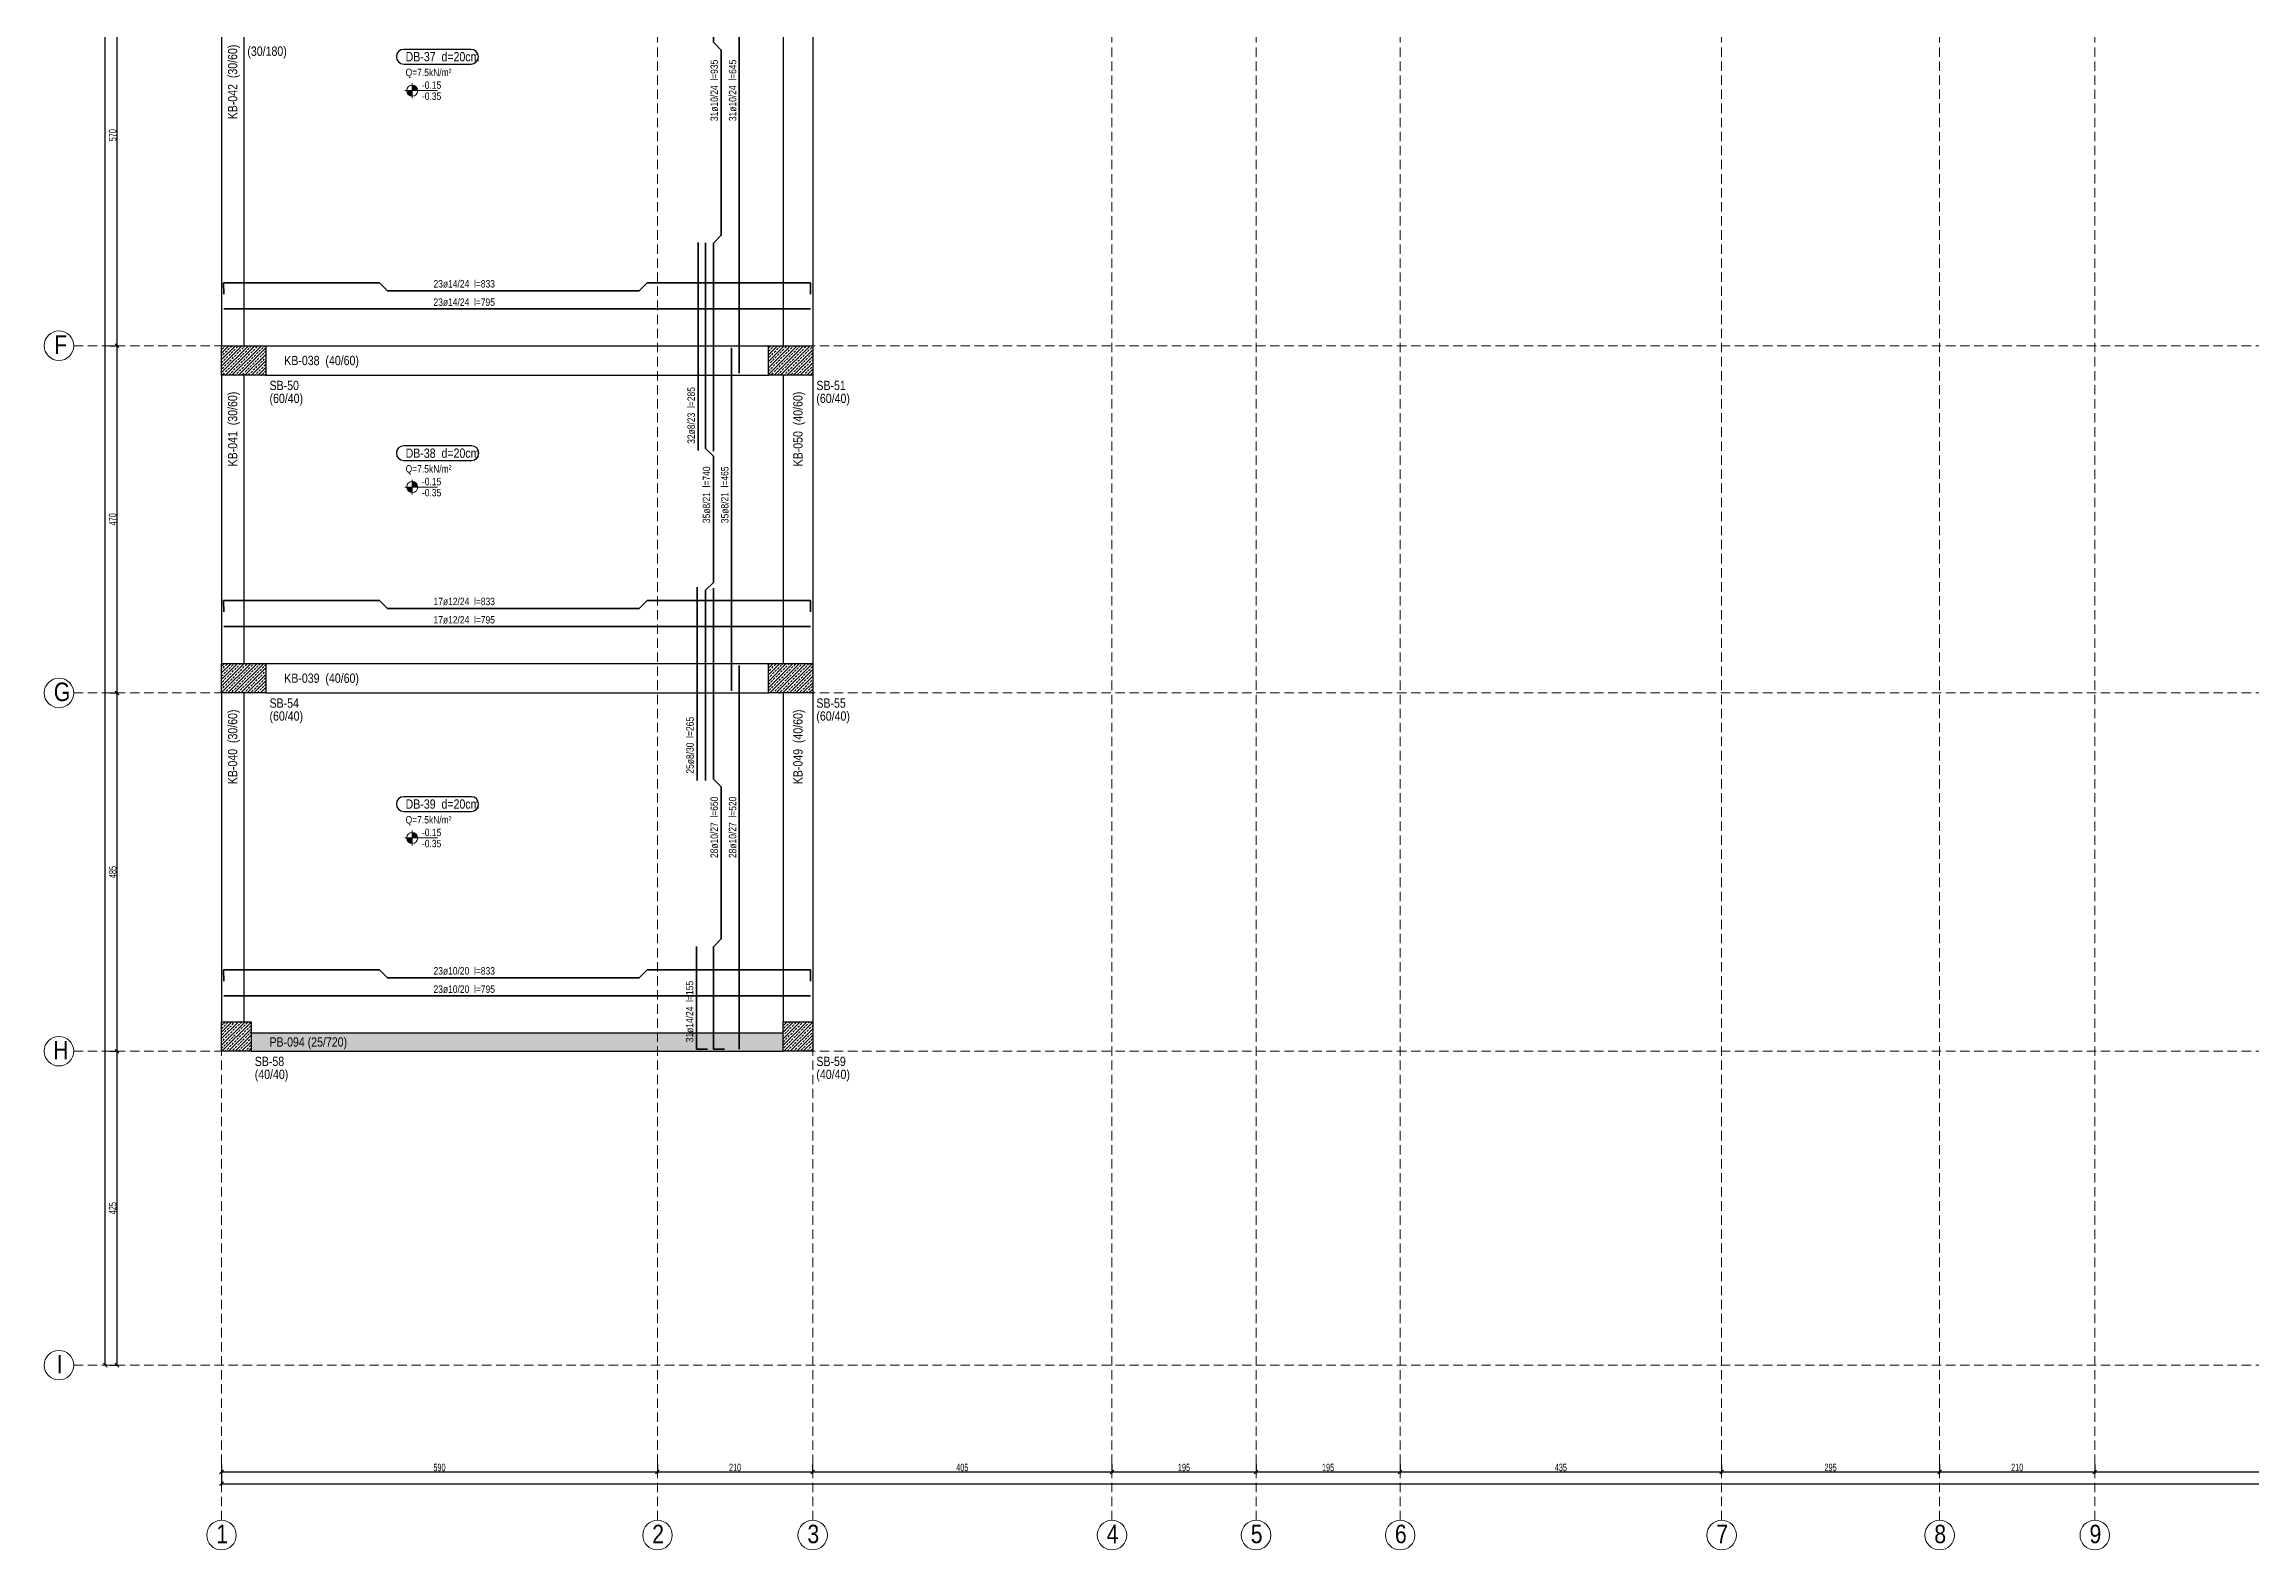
# Model space of a CAD drawing. Header units: millimetres. Extents: x 2430 to 9106, y 615 to 6139.
# Drawn here: x 2739 to 5726, y 620 to 2658 of the extents above; entities that cross this region are included whole.
import ezdxf

# ---------------------------------------------------------------- set-up
doc = ezdxf.new("R2010")
doc.units = ezdxf.units.MM
doc.linetypes.add('DASHED', pattern=[19.05, 12.7, -6.35])
for name, color, linetype, lineweight in [('AKS BALONU (BEYKENT)', 7, 'Continuous', 20), ('AKS CIZGISI (BEYKENT)', 252, 'DASHED', 20), ('AKS NO (BEYKENT)', 3, 'Continuous', 20), ('AKS OLCU (BEYKENT)', 200, 'Continuous', 20), ('DONATI (BEYKENT)', 4, 'Continuous', 35), ('DONATI YAZISI (BEYKENT)', 3, 'Continuous', 20), ('DOSEME ISMI (BEYKENT)', 9, 'Continuous', 20), ('DOSEME PAFTA (BEYKENT)', 3, 'Continuous', 20), ('KIRIS (BEYKENT)', 2, 'Continuous', 30), ('KIRIS ISMI (BEYKENT)', 40, 'Continuous', 20), ('KOLON (BEYKENT)', 3, 'Continuous', 30), ('KOLON ISMI (BEYKENT)', 91, 'Continuous', 20), ('KOT CIZGI (BEYKENT)', 120, 'Continuous', 20), ('KOT YAZI (BEYKENT)', 7, 'Continuous', 20), ('PERDE (BEYKENT)', 6, 'Continuous', 30), ('PERDE ISMI (BEYKENT)', 240, 'Continuous', 20), ('TARAMA (BEYKENT)', 252, 'Continuous', 25), ('YAZI (BEYKENT)', 140, 'Continuous', 20)]:
    doc.layers.add(name, color=color, linetype=linetype, lineweight=lineweight)
doc.styles.add('DONATI YAZISI (BEYKENT)', font='')
doc.styles.add('DSMOLC-50', font='bahnschrift light condensed', dxfattribs={"width": 0.75, "height": 10})
doc.styles.add('KOT (BEYKENT)', font='')
doc.styles.add('stastyle', font='RomanSTA.ttf')
doc.styles.add('YAZI (BEYKENT)', font='')
doc.styles.get('DONATI YAZISI (BEYKENT)').set_extended_font_data('Bahnschrift Light Condensed')
doc.styles.get('KOT (BEYKENT)').set_extended_font_data('Bahnschrift Light Condensed')
doc.styles.get('YAZI (BEYKENT)').set_extended_font_data('Bahnschrift Light Condensed')
doc.dimstyles.new('DSMOLC-50', dxfattribs={"dimtxt": 10, "dimasz": 5, "dimexe": 2, "dimexo": 2, "dimgap": 1, "dimtad": 1, "dimdec": 1, "dimrnd": 0.5, "dimzin": 12, "dimdsep": 46, "dimtxsty": 'DSMOLC-50', "dimblk": 'OBLIQUE', "dimblk1": 'OBLIQUE', "dimblk2": 'OBLIQUE', "dimcen": 0, "dimclrt": 7, "dimadec": 0, "dimazin": 0, "dimtfac": 1, "dimtdec": 4, "dimtix": 1, "dimtmove": 2, "dimatfit": 3, "dimfxl": 1, "dimtzin": 0, "dimarcsym": 0})
pattern_1 = [(45, (1250.5757, 1934.793), (-4.419417, 4.419417), []), (45, (1254.995, 1934.793), (-4.419417, 4.419417), [3.125, -1.5625])]

# ---------------------------------------------------------------- blocks, each defined once
blk = doc.blocks.new('_Oblique')
at = {"color": 0, "linetype": 'ByBlock', "lineweight": -2}
blk.add_line((-0.5, -0.5), (0.5, 0.5), dxfattribs=at)
blk = doc.blocks.new('*D109')
at = {"layer": 'AKS OLCU (BEYKENT)', "color": 0, "lineweight": -2, "transparency": 16777216}
for p, q in [((2978.7, 735.2), (2978.7, 723.2)), ((2978.7, 725.2), (3568.7, 725.2)), ((3568.7, 735.2), (3568.7, 723.2))]:
    blk.add_line(p, q, dxfattribs=at)
at = {"layer": 'DEFPOINTS', "color": 0, "transparency": 16777216}
for p in [(2978.7, 737.2), (3568.7, 737.2), (3568.7, 725.2)]:
    blk.add_point(p, dxfattribs=at)
at = {"layer": 'AKS OLCU (BEYKENT)', "color": 0, "lineweight": -2, "transparency": 16777216, "xscale": 5, "yscale": 5, "zscale": 5, "rotation": 180}
blk.add_blockref('_Oblique', (2978.7, 725.2), dxfattribs=at)
at = {"layer": 'AKS OLCU (BEYKENT)', "color": 0, "lineweight": -2, "transparency": 16777216, "xscale": 5, "yscale": 5, "zscale": 5}
blk.add_blockref('_Oblique', (3568.7, 725.2), dxfattribs=at)
at = {"layer": 'AKS OLCU (BEYKENT)', "color": 7, "transparency": 16777216, "insert": (3273.7, 731.3), "char_height": 10, "attachment_point": 5, "style": 'DSMOLC-50'}
blk.add_mtext('590', dxfattribs=at)
blk = doc.blocks.new('*D110')
at = {"layer": 'AKS OLCU (BEYKENT)', "color": 0, "lineweight": -2, "transparency": 16777216}
for p, q in [((3568.7, 735.2), (3568.7, 723.2)), ((3568.7, 725.2), (3778.7, 725.2)), ((3778.7, 735.2), (3778.7, 723.2))]:
    blk.add_line(p, q, dxfattribs=at)
at = {"layer": 'DEFPOINTS', "color": 0, "transparency": 16777216}
for p in [(3568.7, 737.2), (3778.7, 737.2), (3778.7, 725.2)]:
    blk.add_point(p, dxfattribs=at)
at = {"layer": 'AKS OLCU (BEYKENT)', "color": 0, "lineweight": -2, "transparency": 16777216, "xscale": 5, "yscale": 5, "zscale": 5, "rotation": 180}
blk.add_blockref('_Oblique', (3568.7, 725.2), dxfattribs=at)
at = {"layer": 'AKS OLCU (BEYKENT)', "color": 0, "lineweight": -2, "transparency": 16777216, "xscale": 5, "yscale": 5, "zscale": 5}
blk.add_blockref('_Oblique', (3778.7, 725.2), dxfattribs=at)
at = {"layer": 'AKS OLCU (BEYKENT)', "color": 7, "transparency": 16777216, "insert": (3673.7, 731.3), "char_height": 10, "attachment_point": 5, "style": 'DSMOLC-50'}
blk.add_mtext('210', dxfattribs=at)
blk = doc.blocks.new('*D111')
at = {"layer": 'AKS OLCU (BEYKENT)', "color": 0, "lineweight": -2, "transparency": 16777216}
for p, q in [((3778.7, 735.2), (3778.7, 723.2)), ((3778.7, 725.2), (4183.7, 725.2)), ((4183.7, 735.2), (4183.7, 723.2))]:
    blk.add_line(p, q, dxfattribs=at)
at = {"layer": 'DEFPOINTS', "color": 0, "transparency": 16777216}
for p in [(3778.7, 737.2), (4183.7, 737.2), (4183.7, 725.2)]:
    blk.add_point(p, dxfattribs=at)
at = {"layer": 'AKS OLCU (BEYKENT)', "color": 0, "lineweight": -2, "transparency": 16777216, "xscale": 5, "yscale": 5, "zscale": 5, "rotation": 180}
blk.add_blockref('_Oblique', (3778.7, 725.2), dxfattribs=at)
at = {"layer": 'AKS OLCU (BEYKENT)', "color": 0, "lineweight": -2, "transparency": 16777216, "xscale": 5, "yscale": 5, "zscale": 5}
blk.add_blockref('_Oblique', (4183.7, 725.2), dxfattribs=at)
at = {"layer": 'AKS OLCU (BEYKENT)', "color": 7, "transparency": 16777216, "insert": (3981.2, 731.3), "char_height": 10, "attachment_point": 5, "style": 'DSMOLC-50'}
blk.add_mtext('405', dxfattribs=at)
blk = doc.blocks.new('*D112')
at = {"layer": 'AKS OLCU (BEYKENT)', "color": 0, "lineweight": -2, "transparency": 16777216}
for p, q in [((4183.7, 735.2), (4183.7, 723.2)), ((4183.7, 725.2), (4378.7, 725.2)), ((4378.7, 735.2), (4378.7, 723.2))]:
    blk.add_line(p, q, dxfattribs=at)
at = {"layer": 'DEFPOINTS', "color": 0, "transparency": 16777216}
for p in [(4183.7, 737.2), (4378.7, 737.2), (4378.7, 725.2)]:
    blk.add_point(p, dxfattribs=at)
at = {"layer": 'AKS OLCU (BEYKENT)', "color": 0, "lineweight": -2, "transparency": 16777216, "xscale": 5, "yscale": 5, "zscale": 5, "rotation": 180}
blk.add_blockref('_Oblique', (4183.7, 725.2), dxfattribs=at)
at = {"layer": 'AKS OLCU (BEYKENT)', "color": 0, "lineweight": -2, "transparency": 16777216, "xscale": 5, "yscale": 5, "zscale": 5}
blk.add_blockref('_Oblique', (4378.7, 725.2), dxfattribs=at)
at = {"layer": 'AKS OLCU (BEYKENT)', "color": 7, "transparency": 16777216, "insert": (4281.2, 731.3), "char_height": 10, "attachment_point": 5, "style": 'DSMOLC-50'}
blk.add_mtext('195', dxfattribs=at)
blk = doc.blocks.new('*D113')
at = {"layer": 'AKS OLCU (BEYKENT)', "color": 0, "lineweight": -2, "transparency": 16777216}
for p, q in [((4378.7, 735.2), (4378.7, 723.2)), ((4378.7, 725.2), (4573.7, 725.2)), ((4573.7, 735.2), (4573.7, 723.2))]:
    blk.add_line(p, q, dxfattribs=at)
at = {"layer": 'DEFPOINTS', "color": 0, "transparency": 16777216}
for p in [(4378.7, 737.2), (4573.7, 737.2), (4573.7, 725.2)]:
    blk.add_point(p, dxfattribs=at)
at = {"layer": 'AKS OLCU (BEYKENT)', "color": 0, "lineweight": -2, "transparency": 16777216, "xscale": 5, "yscale": 5, "zscale": 5, "rotation": 180}
blk.add_blockref('_Oblique', (4378.7, 725.2), dxfattribs=at)
at = {"layer": 'AKS OLCU (BEYKENT)', "color": 0, "lineweight": -2, "transparency": 16777216, "xscale": 5, "yscale": 5, "zscale": 5}
blk.add_blockref('_Oblique', (4573.7, 725.2), dxfattribs=at)
at = {"layer": 'AKS OLCU (BEYKENT)', "color": 7, "transparency": 16777216, "insert": (4476.2, 731.3), "char_height": 10, "attachment_point": 5, "style": 'DSMOLC-50'}
blk.add_mtext('195', dxfattribs=at)
blk = doc.blocks.new('*D114')
at = {"layer": 'AKS OLCU (BEYKENT)', "color": 0, "lineweight": -2, "transparency": 16777216}
for p, q in [((4573.7, 735.2), (4573.7, 723.2)), ((4573.7, 725.2), (5008.7, 725.2)), ((5008.7, 735.2), (5008.7, 723.2))]:
    blk.add_line(p, q, dxfattribs=at)
at = {"layer": 'DEFPOINTS', "color": 0, "transparency": 16777216}
for p in [(4573.7, 737.2), (5008.7, 737.2), (5008.7, 725.2)]:
    blk.add_point(p, dxfattribs=at)
at = {"layer": 'AKS OLCU (BEYKENT)', "color": 0, "lineweight": -2, "transparency": 16777216, "xscale": 5, "yscale": 5, "zscale": 5, "rotation": 180}
blk.add_blockref('_Oblique', (4573.7, 725.2), dxfattribs=at)
at = {"layer": 'AKS OLCU (BEYKENT)', "color": 0, "lineweight": -2, "transparency": 16777216, "xscale": 5, "yscale": 5, "zscale": 5}
blk.add_blockref('_Oblique', (5008.7, 725.2), dxfattribs=at)
at = {"layer": 'AKS OLCU (BEYKENT)', "color": 7, "transparency": 16777216, "insert": (4791.2, 731.3), "char_height": 10, "attachment_point": 5, "style": 'DSMOLC-50'}
blk.add_mtext('435', dxfattribs=at)
blk = doc.blocks.new('*D115')
at = {"layer": 'AKS OLCU (BEYKENT)', "color": 0, "lineweight": -2, "transparency": 16777216}
for p, q in [((5008.7, 735.2), (5008.7, 723.2)), ((5008.7, 725.2), (5303.7, 725.2)), ((5303.7, 735.2), (5303.7, 723.2))]:
    blk.add_line(p, q, dxfattribs=at)
at = {"layer": 'DEFPOINTS', "color": 0, "transparency": 16777216}
for p in [(5008.7, 737.2), (5303.7, 737.2), (5303.7, 725.2)]:
    blk.add_point(p, dxfattribs=at)
at = {"layer": 'AKS OLCU (BEYKENT)', "color": 0, "lineweight": -2, "transparency": 16777216, "xscale": 5, "yscale": 5, "zscale": 5, "rotation": 180}
blk.add_blockref('_Oblique', (5008.7, 725.2), dxfattribs=at)
at = {"layer": 'AKS OLCU (BEYKENT)', "color": 0, "lineweight": -2, "transparency": 16777216, "xscale": 5, "yscale": 5, "zscale": 5}
blk.add_blockref('_Oblique', (5303.7, 725.2), dxfattribs=at)
at = {"layer": 'AKS OLCU (BEYKENT)', "color": 7, "transparency": 16777216, "insert": (5156.2, 731.3), "char_height": 10, "attachment_point": 5, "style": 'DSMOLC-50'}
blk.add_mtext('295', dxfattribs=at)
blk = doc.blocks.new('*D116')
at = {"layer": 'AKS OLCU (BEYKENT)', "color": 0, "lineweight": -2, "transparency": 16777216}
for p, q in [((5303.7, 735.2), (5303.7, 723.2)), ((5303.7, 725.2), (5513.7, 725.2)), ((5513.7, 735.2), (5513.7, 723.2))]:
    blk.add_line(p, q, dxfattribs=at)
at = {"layer": 'DEFPOINTS', "color": 0, "transparency": 16777216}
for p in [(5303.7, 737.2), (5513.7, 737.2), (5513.7, 725.2)]:
    blk.add_point(p, dxfattribs=at)
at = {"layer": 'AKS OLCU (BEYKENT)', "color": 0, "lineweight": -2, "transparency": 16777216, "xscale": 5, "yscale": 5, "zscale": 5, "rotation": 180}
blk.add_blockref('_Oblique', (5303.7, 725.2), dxfattribs=at)
at = {"layer": 'AKS OLCU (BEYKENT)', "color": 0, "lineweight": -2, "transparency": 16777216, "xscale": 5, "yscale": 5, "zscale": 5}
blk.add_blockref('_Oblique', (5513.7, 725.2), dxfattribs=at)
at = {"layer": 'AKS OLCU (BEYKENT)', "color": 7, "transparency": 16777216, "insert": (5408.7, 731.3), "char_height": 10, "attachment_point": 5, "style": 'DSMOLC-50'}
blk.add_mtext('210', dxfattribs=at)
blk = doc.blocks.new('*D117')
at = {"layer": 'AKS OLCU (BEYKENT)', "color": 0, "lineweight": -2, "transparency": 16777216}
for p, q in [((5513.7, 735.2), (5513.7, 723.2)), ((5513.7, 725.2), (6103.7, 725.2)), ((6103.7, 735.2), (6103.7, 723.2))]:
    blk.add_line(p, q, dxfattribs=at)
at = {"layer": 'DEFPOINTS', "color": 0, "transparency": 16777216}
for p in [(5513.7, 737.2), (6103.7, 737.2), (6103.7, 725.2)]:
    blk.add_point(p, dxfattribs=at)
at = {"layer": 'AKS OLCU (BEYKENT)', "color": 0, "lineweight": -2, "transparency": 16777216, "xscale": 5, "yscale": 5, "zscale": 5, "rotation": 180}
blk.add_blockref('_Oblique', (5513.7, 725.2), dxfattribs=at)
at = {"layer": 'AKS OLCU (BEYKENT)', "color": 0, "lineweight": -2, "transparency": 16777216, "xscale": 5, "yscale": 5, "zscale": 5}
blk.add_blockref('_Oblique', (6103.7, 725.2), dxfattribs=at)
at = {"layer": 'AKS OLCU (BEYKENT)', "color": 7, "transparency": 16777216, "insert": (5808.7, 731.3), "char_height": 10, "attachment_point": 5, "style": 'DSMOLC-50'}
blk.add_mtext('590', dxfattribs=at)
blk = doc.blocks.new('*D126')
at = {"layer": 'AKS OLCU (BEYKENT)', "color": 0, "lineweight": -2, "transparency": 16777216}
for p, q in [((2978.7, 735.2), (2978.7, 707.2)), ((8838.7, 735.2), (8838.7, 707.2)), ((2978.7, 709.2), (8838.7, 709.2))]:
    blk.add_line(p, q, dxfattribs=at)
at = {"layer": 'DEFPOINTS', "color": 0, "transparency": 16777216}
for p in [(2978.7, 737.2), (8838.7, 737.2), (8838.7, 709.2)]:
    blk.add_point(p, dxfattribs=at)
at = {"layer": 'AKS OLCU (BEYKENT)', "color": 0, "lineweight": -2, "transparency": 16777216, "xscale": 5, "yscale": 5, "zscale": 5, "rotation": 180}
blk.add_blockref('_Oblique', (2978.7, 709.2), dxfattribs=at)
at = {"layer": 'AKS OLCU (BEYKENT)', "color": 0, "lineweight": -2, "transparency": 16777216, "xscale": 5, "yscale": 5, "zscale": 5}
blk.add_blockref('_Oblique', (8838.7, 709.2), dxfattribs=at)
at = {"layer": 'AKS OLCU (BEYKENT)', "color": 7, "transparency": 16777216, "insert": (5908.7, 715.3), "char_height": 10, "attachment_point": 5, "style": 'DSMOLC-50'}
blk.add_mtext('5860', dxfattribs=at)
blk = doc.blocks.new('*D127')
at = {"layer": 'AKS OLCU (BEYKENT)', "color": 0, "lineweight": -2, "transparency": 16777216}
for p, q in [((2827.5, 1294.8), (2839.5, 1294.8)), ((2837.5, 869.8), (2837.5, 1294.8)), ((2827.5, 869.8), (2839.5, 869.8))]:
    blk.add_line(p, q, dxfattribs=at)
at = {"layer": 'DEFPOINTS', "color": 0, "transparency": 16777216}
for p in [(2825.5, 1294.8), (2837.5, 1294.8), (2825.5, 869.8)]:
    blk.add_point(p, dxfattribs=at)
at = {"layer": 'AKS OLCU (BEYKENT)', "color": 0, "lineweight": -2, "transparency": 16777216, "xscale": 5, "yscale": 5, "zscale": 5}
for p, rotation in [((2837.5, 1294.8), 90), ((2837.5, 869.8), 270)]:
    blk.add_blockref('_Oblique', p, dxfattribs=dict(at, rotation=rotation))
at = {"layer": 'AKS OLCU (BEYKENT)', "color": 7, "transparency": 16777216, "insert": (2831.4, 1082.3), "char_height": 10, "attachment_point": 5, "rotation": 90, "style": 'DSMOLC-50'}
blk.add_mtext('425', dxfattribs=at)
blk = doc.blocks.new('*D128')
at = {"layer": 'AKS OLCU (BEYKENT)', "color": 0, "lineweight": -2, "transparency": 16777216}
for p, q in [((2827.5, 1779.8), (2839.5, 1779.8)), ((2837.5, 1294.8), (2837.5, 1779.8)), ((2827.5, 1294.8), (2839.5, 1294.8))]:
    blk.add_line(p, q, dxfattribs=at)
at = {"layer": 'DEFPOINTS', "color": 0, "transparency": 16777216}
for p in [(2825.5, 1779.8), (2837.5, 1779.8), (2825.5, 1294.8)]:
    blk.add_point(p, dxfattribs=at)
at = {"layer": 'AKS OLCU (BEYKENT)', "color": 0, "lineweight": -2, "transparency": 16777216, "xscale": 5, "yscale": 5, "zscale": 5}
for p, rotation in [((2837.5, 1779.8), 90), ((2837.5, 1294.8), 270)]:
    blk.add_blockref('_Oblique', p, dxfattribs=dict(at, rotation=rotation))
at = {"layer": 'AKS OLCU (BEYKENT)', "color": 7, "transparency": 16777216, "insert": (2831.4, 1537.3), "char_height": 10, "attachment_point": 5, "rotation": 90, "style": 'DSMOLC-50'}
blk.add_mtext('485', dxfattribs=at)
blk = doc.blocks.new('*D129')
at = {"layer": 'AKS OLCU (BEYKENT)', "color": 0, "lineweight": -2, "transparency": 16777216}
for p, q in [((2827.5, 2249.8), (2839.5, 2249.8)), ((2837.5, 1779.8), (2837.5, 2249.8)), ((2827.5, 1779.8), (2839.5, 1779.8))]:
    blk.add_line(p, q, dxfattribs=at)
at = {"layer": 'DEFPOINTS', "color": 0, "transparency": 16777216}
for p in [(2825.5, 2249.8), (2837.5, 2249.8), (2825.5, 1779.8)]:
    blk.add_point(p, dxfattribs=at)
at = {"layer": 'AKS OLCU (BEYKENT)', "color": 0, "lineweight": -2, "transparency": 16777216, "xscale": 5, "yscale": 5, "zscale": 5}
for p, rotation in [((2837.5, 2249.8), 90), ((2837.5, 1779.8), 270)]:
    blk.add_blockref('_Oblique', p, dxfattribs=dict(at, rotation=rotation))
at = {"layer": 'AKS OLCU (BEYKENT)', "color": 7, "transparency": 16777216, "insert": (2831.4, 2014.8), "char_height": 10, "attachment_point": 5, "rotation": 90, "style": 'DSMOLC-50'}
blk.add_mtext('470', dxfattribs=at)
blk = doc.blocks.new('*D130')
at = {"layer": 'AKS OLCU (BEYKENT)', "color": 0, "lineweight": -2, "transparency": 16777216}
for p, q in [((2827.5, 2819.8), (2839.5, 2819.8)), ((2837.5, 2249.8), (2837.5, 2819.8)), ((2827.5, 2249.8), (2839.5, 2249.8))]:
    blk.add_line(p, q, dxfattribs=at)
at = {"layer": 'DEFPOINTS', "color": 0, "transparency": 16777216}
for p in [(2825.5, 2819.8), (2837.5, 2819.8), (2825.5, 2249.8)]:
    blk.add_point(p, dxfattribs=at)
at = {"layer": 'AKS OLCU (BEYKENT)', "color": 0, "lineweight": -2, "transparency": 16777216, "xscale": 5, "yscale": 5, "zscale": 5}
for p, rotation in [((2837.5, 2819.8), 90), ((2837.5, 2249.8), 270)]:
    blk.add_blockref('_Oblique', p, dxfattribs=dict(at, rotation=rotation))
at = {"layer": 'AKS OLCU (BEYKENT)', "color": 7, "transparency": 16777216, "insert": (2831.4, 2534.8), "char_height": 10, "attachment_point": 5, "rotation": 90, "style": 'DSMOLC-50'}
blk.add_mtext('570', dxfattribs=at)
blk = doc.blocks.new('*D135')
at = {"layer": 'AKS OLCU (BEYKENT)', "color": 0, "lineweight": -2, "transparency": 16777216}
for p, q in [((2823.5, 5679.8), (2819.5, 5679.8)), ((2821.5, 869.8), (2821.5, 5679.8)), ((2823.5, 869.8), (2819.5, 869.8))]:
    blk.add_line(p, q, dxfattribs=at)
at = {"layer": 'DEFPOINTS', "color": 0, "transparency": 16777216}
for p in [(2821.5, 5679.8), (2825.5, 5679.8), (2825.5, 869.8)]:
    blk.add_point(p, dxfattribs=at)
at = {"layer": 'AKS OLCU (BEYKENT)', "color": 0, "lineweight": -2, "transparency": 16777216, "xscale": 5, "yscale": 5, "zscale": 5}
for p, rotation in [((2821.5, 5679.8), 90), ((2821.5, 869.8), 270)]:
    blk.add_blockref('_Oblique', p, dxfattribs=dict(at, rotation=rotation))
at = {"layer": 'AKS OLCU (BEYKENT)', "color": 7, "transparency": 16777216, "insert": (2815.4, 3274.8), "char_height": 10, "attachment_point": 5, "rotation": 90, "style": 'DSMOLC-50'}
blk.add_mtext('4810', dxfattribs=at)

msp = doc.modelspace()

# ---------------------------------------------------------------- hatches: boundary and pattern name
at = {"layer": 'KOT CIZGI (BEYKENT)'}
h = msp.add_hatch(color=256, dxfattribs=at)
h.dxf.hatch_style = 1
h.paths.add_polyline_path([(3236.78, 2602.58), (3236.78, 2595.08), (3244.28, 2595.08, 0.4142136)])
h = msp.add_hatch(color=256, dxfattribs=at)
h.dxf.hatch_style = 1
h.paths.add_polyline_path([(3236.78, 2595.08), (3229.28, 2595.08, 0.4142136), (3236.78, 2587.58)])
h = msp.add_hatch(color=256, dxfattribs=at)
h.dxf.hatch_style = 1
h.paths.add_polyline_path([(3236.78, 2065.91), (3236.78, 2058.41), (3244.28, 2058.41, 0.4142136)])
h = msp.add_hatch(color=256, dxfattribs=at)
h.dxf.hatch_style = 1
h.paths.add_polyline_path([(3236.78, 2058.41), (3229.28, 2058.41, 0.4142136), (3236.78, 2050.91)])
h = msp.add_hatch(color=256, dxfattribs=at)
h.dxf.hatch_style = 1
h.paths.add_polyline_path([(3236.78, 1583.42), (3229.28, 1583.42, 0.4142136), (3236.78, 1575.92)])
h = msp.add_hatch(color=256, dxfattribs=at)
h.dxf.hatch_style = 1
h.paths.add_polyline_path([(3236.78, 1590.92), (3236.78, 1583.42), (3244.28, 1583.42, 0.4142136)])
at = {"layer": 'TARAMA (BEYKENT)'}
h = msp.add_hatch(dxfattribs=at)
h.set_pattern_fill('ANSI33', color=256, style=0, pattern_type=0)
h.set_pattern_definition(pattern_1)
h.paths.add_polyline_path([(2978.72, 2249.78), (3038.72, 2249.78), (3038.72, 2209.78), (2978.72, 2209.78)], flags=0)
h = msp.add_hatch(dxfattribs=at)
h.set_pattern_fill('ANSI33', color=256, style=0, pattern_type=0)
h.set_pattern_definition(pattern_1)
h.paths.add_polyline_path([(3718.72, 2249.78), (3778.72, 2249.78), (3778.72, 2209.78), (3718.72, 2209.78)], flags=0)
h = msp.add_hatch(dxfattribs=at)
h.set_pattern_fill('ANSI33', color=256, style=0, pattern_type=0)
h.set_pattern_definition(pattern_1)
h.paths.add_polyline_path([(2978.72, 1819.78), (3038.72, 1819.78), (3038.72, 1779.78), (2978.72, 1779.78)], flags=0)
h = msp.add_hatch(dxfattribs=at)
h.set_pattern_fill('ANSI33', color=256, style=0, pattern_type=0)
h.set_pattern_definition(pattern_1)
h.paths.add_polyline_path([(3718.72, 1819.78), (3778.72, 1819.78), (3778.72, 1779.78), (3718.72, 1779.78)], flags=0)
h = msp.add_hatch(dxfattribs=at)
h.set_pattern_fill('ANSI33', color=256, style=0, pattern_type=0)
h.set_pattern_definition(pattern_1)
h.paths.add_polyline_path([(2978.72, 1334.78), (3018.72, 1334.78), (3018.72, 1294.78), (2978.72, 1294.78)], flags=0)
at = {"layer": 'TARAMA (BEYKENT)', "lineweight": -3}
h = msp.add_hatch(dxfattribs=at)
h.set_pattern_fill('ANSI33', color=256)
h.set_pattern_definition([(45, (1250.5757, 1934.793), (-4.490128, 4.490128), []), (45, (1255.066, 1934.793), (-4.490128, 4.490128), [3.175, -1.5875])])
h.paths.add_polyline_path([(3738.72, 1319.78), (3018.72, 1319.78), (3018.72, 1294.78), (3738.72, 1294.78)])
at = {"layer": 'TARAMA (BEYKENT)'}
h = msp.add_hatch(dxfattribs=at)
h.set_pattern_fill('ANSI33', color=256, style=0, pattern_type=0)
h.set_pattern_definition(pattern_1)
h.paths.add_polyline_path([(3738.72, 1334.78), (3778.72, 1334.78), (3778.72, 1294.78), (3738.72, 1294.78)], flags=0)

# ---------------------------------------------------------------- linework, layer by layer
at = {"layer": 'AKS BALONU (BEYKENT)'}
for centre in [(2758.72, 2249.78), (2758.72, 1779.78), (2758.72, 1294.78), (2758.72, 869.78), (2978.72, 639.78), (3568.72, 639.78), (3778.72, 639.78), (4183.72, 639.78), (4378.72, 639.78), (4573.72, 639.78), (5008.72, 639.78), (5303.72, 639.78), (5513.72, 639.78)]:
    msp.add_circle(centre, 20, dxfattribs=at)
at = {"layer": 'AKS CIZGISI (BEYKENT)'}
for p, q in [((2978.72, 659.78), (2978.72, 5879.78)), ((3568.72, 659.78), (3568.72, 5879.78)), ((3778.72, 659.78), (3778.72, 5879.78)), ((4183.72, 659.78), (4183.72, 5879.78)), ((4378.72, 659.78), (4378.72, 5879.78)), ((4573.72, 659.78), (4573.72, 5879.78)), ((5008.72, 659.78), (5008.72, 5879.78)), ((5303.72, 659.78), (5303.72, 5879.78)), ((5513.72, 659.78), (5513.72, 5879.78)), ((2778.72, 2249.78), (9053.72, 2249.78)), ((2778.72, 1779.78), (9053.72, 1779.78)), ((2778.72, 1294.78), (9053.72, 1294.78)), ((2778.72, 869.78), (9053.72, 869.78))]:
    msp.add_line(p, q, dxfattribs=at)
at = {"layer": 'DONATI (BEYKENT)'}
for points in [[(3644.32, 2106.85), (3644.32, 2388.7), (3654.92, 2399.31), (3654.92, 2650.08), (3644.32, 2660.7), (3644.32, 3031.14)], [(3679.32, 2212.78), (3679.32, 2856.78)], [(3623.72, 2107.84), (3623.72, 2389.33)], [(3633.72, 1661.44), (3633.72, 1918.69), (3644.33, 1929.3), (3644.32, 2100.07), (3633.72, 2110.69), (3633.72, 2389.19)], [(2981.65, 2319.78), (2981.64, 2334.78), (3192.64, 2334.78), (3203.25, 2324.18), (3544.02, 2324.18), (3554.64, 2334.78), (3775.64, 2334.78), (3775.65, 2319.78)], [(2981.72, 2299.78), (3775.72, 2299.78)], [(3668.72, 1782.77), (3668.72, 2246.77)], [(3622.21, 1661.37), (3622.2, 1922.78)], [(3659.32, 1297.71), (3644.32, 1297.7), (3644.32, 1436.2), (3654.92, 1446.81), (3654.92, 1652.58), (3644.32, 1663.2), (3644.32, 1921.47)], [(2981.65, 1889.78), (2981.64, 1904.78), (3192.64, 1904.78), (3203.25, 1894.18), (3544.02, 1894.18), (3554.64, 1904.78), (3775.64, 1904.78), (3775.65, 1889.78)], [(2981.72, 1869.78), (3775.72, 1869.78)], [(3679.32, 1297.78), (3679.32, 1816.78)], [(3636.6, 1297.63), (3621.6, 1297.63), (3621.6, 1436.4)], [(2981.65, 1389.78), (2981.64, 1404.78), (3192.64, 1404.78), (3203.25, 1394.18), (3544.02, 1394.18), (3554.64, 1404.78), (3775.64, 1404.78), (3775.65, 1389.78)], [(2981.72, 1369.78), (3775.72, 1369.78)]]:
    msp.add_lwpolyline(points, dxfattribs=at)
at = {"layer": 'DOSEME PAFTA (BEYKENT)', "lineweight": -3}
for points in [[(3225.25, 2631.13), (3316.53, 2631.13, 1), (3316.53, 2650.91), (3225.25, 2650.91, 1)], [(3225.25, 2094.46), (3317.05, 2094.46, 1), (3317.05, 2114.24), (3225.25, 2114.24, 1)], [(3225.25, 1619.46), (3316.61, 1619.46, 1), (3316.61, 1639.24), (3225.25, 1639.24, 1)]]:
    msp.add_lwpolyline(points, format="xyb", close=True, dxfattribs=at)
at = {"layer": 'KIRIS (BEYKENT)'}
for p, q in [((3778.72, 2819.68), (3778.82, 2249.88)), ((3738.72, 2799.78), (3738.72, 2249.88)), ((2978.62, 2679.78), (2978.62, 2249.88)), ((3008.72, 2679.78), (3008.72, 2249.88)), ((3038.62, 2249.78), (3718.82, 2249.78)), ((2978.62, 2209.88), (2978.62, 1819.68)), ((3008.72, 2209.88), (3008.72, 1819.68)), ((3038.62, 2209.78), (3718.82, 2209.78)), ((3738.72, 2209.88), (3738.72, 1819.68)), ((3778.72, 2209.88), (3778.82, 1819.68)), ((3038.62, 1819.78), (3718.82, 1819.78)), ((2978.62, 1779.68), (2978.62, 1334.68)), ((3008.72, 1779.68), (3008.72, 1334.68)), ((3038.62, 1779.78), (3718.82, 1779.78)), ((3738.72, 1779.68), (3738.82, 1334.68)), ((3778.72, 1779.68), (3778.82, 1334.68))]:
    msp.add_line(p, q, dxfattribs=at)
at = {"layer": 'KOLON (BEYKENT)'}
for points in [[(2978.72, 2249.78), (3038.72, 2249.78), (3038.72, 2209.78), (2978.72, 2209.78)], [(3718.72, 2249.78), (3778.72, 2249.78), (3778.72, 2209.78), (3718.72, 2209.78)], [(2978.72, 1819.78), (3038.72, 1819.78), (3038.72, 1779.78), (2978.72, 1779.78)], [(3718.72, 1819.78), (3778.72, 1819.78), (3778.72, 1779.78), (3718.72, 1779.78)], [(2978.72, 1334.78), (3018.72, 1334.78), (3018.72, 1294.78), (2978.72, 1294.78)], [(3738.72, 1334.78), (3778.72, 1334.78), (3778.72, 1294.78), (3738.72, 1294.78)]]:
    msp.add_lwpolyline(points, close=True, dxfattribs=at)
at = {"layer": 'KOT CIZGI (BEYKENT)'}
for p, q in [((3236.78, 2605.08), (3236.78, 2585.08)), ((3226.78, 2595.08), (3270.81, 2595.08)), ((3236.78, 2068.42), (3236.78, 2048.41)), ((3226.78, 2058.41), (3270.81, 2058.41)), ((3226.78, 1583.42), (3270.81, 1583.42)), ((3236.78, 1593.42), (3236.78, 1573.42))]:
    msp.add_line(p, q, dxfattribs=at)
for centre in [(3236.78, 2595.08), (3236.78, 2058.41), (3236.78, 1583.42)]:
    msp.add_circle(centre, 7.5, dxfattribs=at)
at = {"layer": 'PERDE (BEYKENT)'}
for p, q in [((3018.62, 1319.78), (3738.82, 1319.78)), ((3018.62, 1294.78), (3738.82, 1294.78))]:
    msp.add_line(p, q, dxfattribs=at)

# ---------------------------------------------------------------- texts
at = {"layer": 'AKS NO (BEYKENT)', "style": 'YAZI (BEYKENT)'}
for s, p in [('F', (2752.41, 2238.78)), ('G', (2751.78, 1768.78)), ('H', (2750.92, 1283.78)), ('I', (2755.63, 858.78)), ('1', (2971.63, 628.78)), ('2', (3561.59, 628.78)), ('3', (3771.58, 628.78)), ('4', (4176.6, 628.78)), ('5', (4371.6, 628.78)), ('6', (4566.65, 628.78)), ('7', (5001.55, 628.78)), ('8', (5296.6, 628.78)), ('9', (5506.6, 628.78))]:
    msp.add_text(s, height=25, dxfattribs=at).set_placement(p)
at = {"layer": 'DONATI (BEYKENT)', "style": 'stastyle'}
for s, p in [('& 1-.2- 1- 0- 0', (2981.72, 2299.78)), ('& 1-.2- 1- 4.700001- 7.550001', (3688.72, 2212.78)), ('& 1-.2- 1- 0- 0', (2981.72, 1869.78)), ('& 1-.2- 1- 4.849998- 5.699999', (3668.72, 1782.77)), ('& 1-.2- 1- 0- 0', (2981.72, 1369.78)), ('& 1-.2- 1- 0- 4.700001', (3688.72, 1297.78))]:
    msp.add_text(s, height=0.0005, dxfattribs=at).set_placement(p)
at = {"layer": 'DONATI YAZISI (BEYKENT)', "style": 'DONATI YAZISI (BEYKENT)'}
for s, p in [(' 31ø10/24  l=935', (3650.49, 2550.63)), (' 31ø10/24  l=645', (3675.32, 2550.62)), (' 32ø8/23  l=285', (3619.3, 2113.87)), (' 35ø8/21  l=740', (3639.9, 2006.41)), (' 35ø8/21  l=465', (3664.72, 2006.4)), (' 25ø8/30  l=265', (3617.78, 1667.4)), (' 28ø10/27  l=650', (3650.49, 1553.07)), (' 28ø10/27  l=520', (3675.32, 1553.06)), (' 31ø14/24  l=155', (3617.17, 1303.66))]:
    msp.add_text(s, height=10, rotation=90, dxfattribs=at).set_placement(p)
for s, p in [(' 23ø14/24  l=833', (3262.44, 2328.6)), (' 23ø14/24  l=795', (3262.43, 2303.78)), (' 17ø12/24  l=795', (3262.43, 1873.78)), (' 17ø12/24  l=833', (3262.44, 1898.6)), (' 23ø10/20  l=833', (3262.44, 1398.6)), (' 23ø10/20  l=795', (3262.43, 1373.78))]:
    msp.add_text(s, height=10, dxfattribs=at).set_placement(p)
at = {"layer": 'DOSEME ISMI (BEYKENT)', "style": 'YAZI (BEYKENT)'}
for s, p in [('DB-37  d=20cm', (3227.89, 2634.78)), ('DB-38  d=20cm', (3227.89, 2098.11)), ('DB-39  d=20cm', (3227.89, 1623.11))]:
    msp.add_text(s, height=12.5, dxfattribs=at).set_placement(p)
at = {"layer": 'KIRIS ISMI (BEYKENT)', "style": 'YAZI (BEYKENT)'}
for s, p in [('KB-042  (30/60)', (2999.98, 2556.29)), ('KB-041  (30/60)', (2999.98, 2086.43)), ('KB-050  (40/60)', (3764.98, 2086.47)), ('KB-040  (30/60)', (2999.98, 1656.2)), ('KB-049  (40/60)', (3764.98, 1656.21))]:
    msp.add_text(s, height=12.5, rotation=90, dxfattribs=at).set_placement(p)
for s, p in [('KB-038  (40/60)', (3063.62, 2223.53)), ('KB-039  (40/60)', (3063.62, 1793.53))]:
    msp.add_text(s, height=12.5, dxfattribs=at).set_placement(p)
at = {"layer": 'KOLON ISMI (BEYKENT)', "style": 'YAZI (BEYKENT)'}
for s, p in [('(30/180)', (3013.72, 2642.28)), ('SB-50', (3043.72, 2189.78)), ('(60/40)', (3043.72, 2172.28)), ('SB-51', (3783.73, 2189.78)), ('(60/40)', (3783.73, 2172.28)), ('SB-54', (3043.72, 1759.78)), ('SB-55', (3783.73, 1759.78)), ('(60/40)', (3043.72, 1742.28)), ('(60/40)', (3783.73, 1742.28)), ('SB-58', (3023.72, 1274.78)), ('SB-59', (3783.72, 1274.78)), ('(40/40)', (3023.72, 1257.28)), ('(40/40)', (3783.72, 1257.28))]:
    msp.add_text(s, height=12.5, dxfattribs=at).set_placement(p)
at = {"layer": 'KOT YAZI (BEYKENT)', "style": 'KOT (BEYKENT)'}
for s, p in [(' -0.15', (3246.78, 2597.58)), (' -0.35', (3246.78, 2582.58)), (' -0.15', (3246.78, 2060.91)), (' -0.35', (3246.78, 2045.91)), (' -0.15', (3246.78, 1585.92)), (' -0.35', (3246.78, 1570.92))]:
    msp.add_text(s, height=10, dxfattribs=at).set_placement(p)
at = {"layer": 'PERDE ISMI (BEYKENT)', "style": 'YAZI (BEYKENT)'}
msp.add_text('PB-094 (25/720)', height=12.5, dxfattribs=at).set_placement((3043.62, 1301.03))
at = {"layer": 'YAZI (BEYKENT)', "style": 'YAZI (BEYKENT)'}
for p in [(3227.89, 2614.78), (3227.89, 2078.11), (3227.89, 1603.11)]:
    msp.add_text('Q=7.5kN/m²', height=10, dxfattribs=at).set_placement(p)

# ---------------------------------------------------------------- dimensions: what is measured, and where the dimension line sits
at = {"layer": 'AKS OLCU (BEYKENT)'}
for base, p1, p2, picture, middle in [((2821.49, 5679.78), (2825.49, 869.78), (2825.49, 5679.78), '*D135', (2815.38, 3274.78)), ((2837.49, 2819.78), (2825.49, 2249.78), (2825.49, 2819.78), '*D130', (2831.38, 2534.78)), ((2837.49, 2249.78), (2825.49, 1779.78), (2825.49, 2249.78), '*D129', (2831.38, 2014.78)), ((2837.49, 1779.78), (2825.49, 1294.78), (2825.49, 1779.78), '*D128', (2831.38, 1537.28)), ((2837.49, 1294.78), (2825.49, 869.78), (2825.49, 1294.78), '*D127', (2831.38, 1082.28))]:
    dim = msp.add_linear_dim(base=base, p1=p1, p2=p2, angle=90, dimstyle='DSMOLC-50', dxfattribs=at)
    dim.commit()
    dim.dimension.update_dxf_attribs({"geometry": picture, "text_midpoint": middle})
for base, p1, p2, picture, middle in [((3568.72, 725.15), (2978.72, 737.15), (3568.72, 737.15), '*D109', (3273.72, 731.25)), ((8838.72, 709.15), (2978.72, 737.15), (8838.72, 737.15), '*D126', (5908.72, 715.25)), ((3778.72, 725.15), (3568.72, 737.15), (3778.72, 737.15), '*D110', (3673.72, 731.25)), ((4183.72, 725.15), (3778.72, 737.15), (4183.72, 737.15), '*D111', (3981.22, 731.25)), ((4378.72, 725.15), (4183.72, 737.15), (4378.72, 737.15), '*D112', (4281.22, 731.25)), ((4573.72, 725.15), (4378.72, 737.15), (4573.72, 737.15), '*D113', (4476.22, 731.25)), ((5008.72, 725.15), (4573.72, 737.15), (5008.72, 737.15), '*D114', (4791.22, 731.25)), ((5303.72, 725.15), (5008.72, 737.15), (5303.72, 737.15), '*D115', (5156.22, 731.25)), ((5513.72, 725.15), (5303.72, 737.15), (5513.72, 737.15), '*D116', (5408.72, 731.25)), ((6103.72, 725.15), (5513.72, 737.15), (6103.72, 737.15), '*D117', (5808.72, 731.25))]:
    dim = msp.add_linear_dim(base=base, p1=p1, p2=p2, dimstyle='DSMOLC-50', dxfattribs=at)
    dim.commit()
    dim.dimension.update_dxf_attribs({"geometry": picture, "text_midpoint": middle})

doc.saveas('drawing.dxf')
